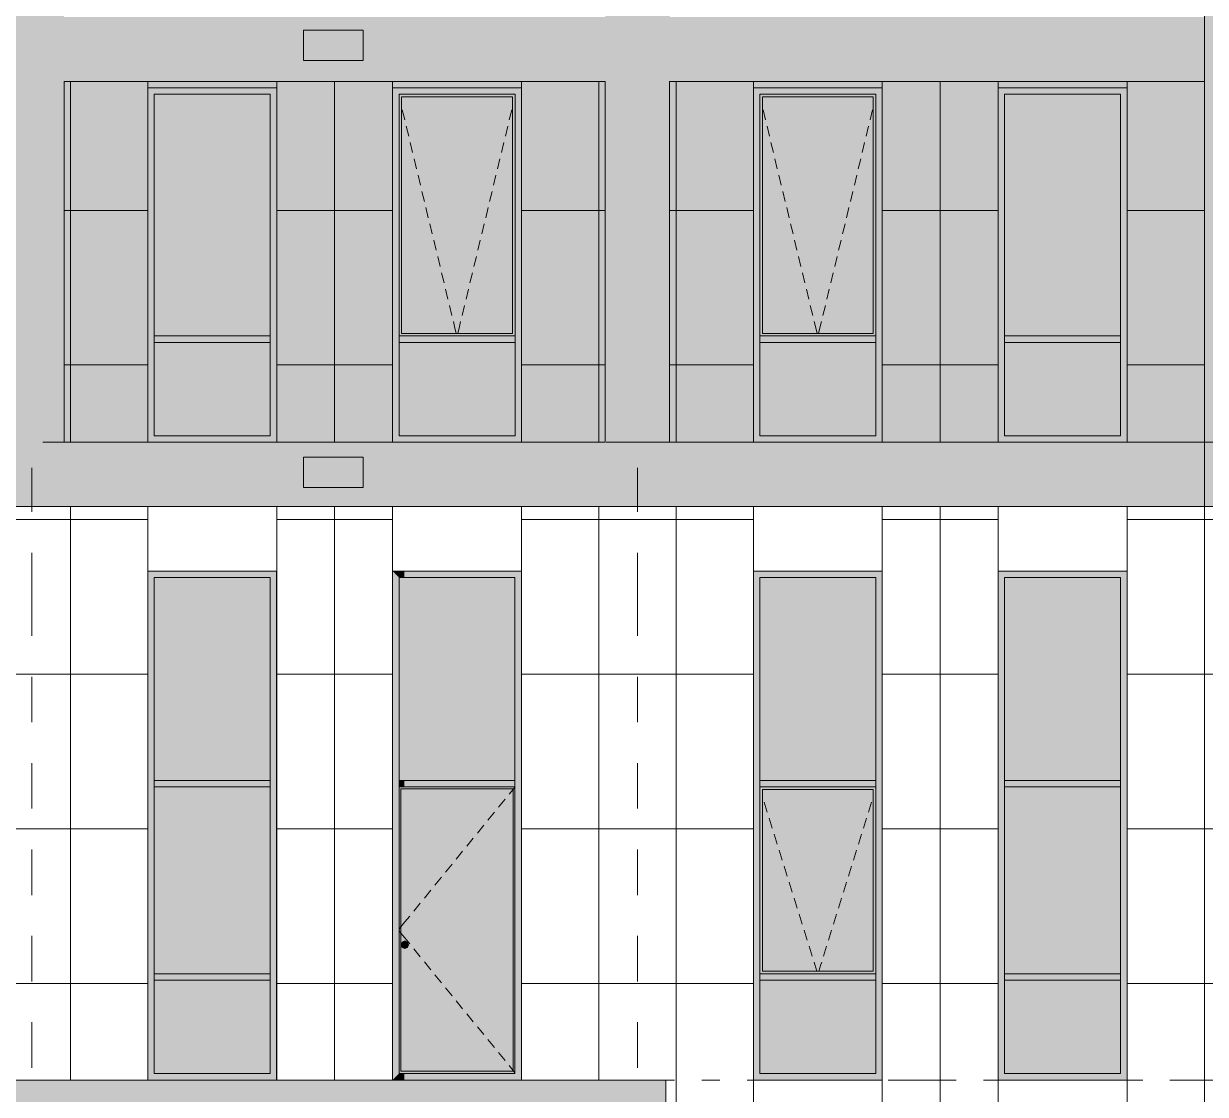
# Model space of a CAD drawing. Header units: millimetres. Extents: x 1499747 to 4230374, y -28481 to 441852.
# Drawn here: x 4059278 to 4068450, y 368967 to 377277 of the extents above; entities that cross this region are included whole.
import ezdxf

# ---------------------------------------------------------------- set-up
doc = ezdxf.new("R2010")
doc.units = ezdxf.units.MM
doc.header["$MEASUREMENT"] = 0
doc.layers.add('Чертеж и Рисунок', color=7, linetype='Continuous')

msp = doc.modelspace()

# ---------------------------------------------------------------- hatches: boundary and pattern name
at = {"layer": 'Чертеж и Рисунок', "linetype": 'Continuous', "lineweight": 0, "true_color": 0xffffff}
for points in [[(4068441.89505, 399933.01142), (4068441.89505, 373528.37108), (4068941.89582, 373528.37108), (4068941.89582, 399933.01142)], [(4059091.98077, 373528.37108), (4059591.98153, 373528.37108), (4059591.98153, 393328.40133), (4059091.98077, 393328.40133)], [(4063791.98795, 373528.37108), (4064291.98871, 373528.37108), (4064291.98871, 393328.40133), (4063791.98795, 393328.40133)], [(4059591.98153, 377328.37688), (4059591.98153, 376828.37612), (4063791.98795, 376828.37612), (4063791.98795, 377328.37688)], [(4064291.98871, 377328.37688), (4064291.98871, 376828.37612), (4068441.89505, 376828.37612), (4068441.89505, 377328.37688)], [(4061450.38437, 376989.77637), (4061912.18508, 376989.77637), (4061912.18508, 377225.47673), (4061450.38437, 377225.47673)], [(4059591.98153, 376828.37612), (4059591.98153, 374028.37184), (4060242.28253, 374028.37184), (4060242.28253, 376778.37604), (4061242.28405, 376778.37604), (4061242.28405, 374028.37184), (4062141.78543, 374028.37184), (4062141.78543, 376778.37604), (4063141.78696, 376778.37604), (4063141.78696, 374028.37184), (4063791.98795, 374028.37184), (4063791.98795, 376828.37612)], [(4064291.98871, 374028.37184), (4064941.98971, 374028.37184), (4064941.98971, 376778.37604), (4065941.99124, 376778.37604), (4065941.99124, 374028.37184), (4066841.89261, 374028.37184), (4066841.89261, 376778.37604), (4067841.89414, 376778.37604), (4067841.89414, 374028.37184), (4068441.89505, 374028.37184), (4068441.89505, 376828.37612), (4064291.98871, 376828.37612)], [(4059591.98153, 374028.37184), (4059591.98153, 373528.37108), (4063791.98795, 373528.37108), (4063791.98795, 374028.37184)], [(4064291.98871, 373528.37108), (4068441.89505, 373528.37108), (4068441.89505, 374028.37184), (4064291.98871, 374028.37184)], [(4061450.38437, 373676.47131), (4061912.18508, 373676.47131), (4061912.18508, 373912.27167), (4061450.38437, 373912.27167)], [(4064261.98867, 369078.36428), (4035991.94548, 369078.36428), (4035991.94548, 368578.36352), (4064261.98867, 368578.36352)]]:
    msp.add_hatch(color=7, dxfattribs=at).paths.add_polyline_path(points)
at = {"layer": 'Чертеж и Рисунок', "linetype": 'Continuous', "lineweight": 0, "true_color": 0x2e2e2e}
for points in [[(4060242.28253, 376428.37551), (4060292.2826, 376428.37551), (4060292.2826, 376728.37597), (4060242.28253, 376778.37604)], [(4060742.28329, 376778.37604), (4060242.28253, 376778.37604), (4060292.2826, 376728.37597), (4060742.28329, 376728.37597)], [(4060742.28329, 376778.37604), (4060742.28329, 376728.37597), (4061192.28398, 376728.37597), (4061242.28405, 376778.37604)], [(4061242.28405, 376428.37551), (4061242.28405, 376778.37604), (4061192.28398, 376728.37597), (4061192.28398, 376428.37551)], [(4062141.78543, 376778.37604), (4062141.78543, 376428.37551), (4062191.78551, 376428.37551), (4062191.78551, 376728.37597)], [(4062641.78619, 376778.37604), (4062141.78543, 376778.37604), (4062191.78551, 376728.37597), (4062641.78619, 376728.37597)], [(4062641.78619, 376778.37604), (4062641.78619, 376728.37597), (4063091.78688, 376728.37597), (4063141.78696, 376778.37604)], [(4063141.78696, 376428.37551), (4063141.78696, 376778.37604), (4063091.78688, 376728.37597), (4063091.78688, 376428.37551)], [(4064941.98971, 376428.37551), (4064991.98978, 376428.37551), (4064991.98978, 376728.37597), (4064941.98971, 376778.37604)], [(4065441.99047, 376778.37604), (4064941.98971, 376778.37604), (4064991.98978, 376728.37597), (4065441.99047, 376728.37597)], [(4065441.99047, 376778.37604), (4065441.99047, 376728.37597), (4065891.99116, 376728.37597), (4065941.99124, 376778.37604)], [(4065941.99124, 376428.37551), (4065941.99124, 376778.37604), (4065891.99116, 376728.37597), (4065891.99116, 376428.37551)], [(4066841.89261, 376428.37551), (4066891.89269, 376428.37551), (4066891.89269, 376728.37597), (4066841.89261, 376778.37604)], [(4067341.89337, 376778.37604), (4066841.89261, 376778.37604), (4066891.89269, 376728.37597), (4067341.89337, 376728.37597)], [(4067341.89337, 376778.37604), (4067341.89337, 376728.37597), (4067791.89406, 376728.37597), (4067841.89414, 376778.37604)], [(4067841.89414, 376428.37551), (4067841.89414, 376778.37604), (4067791.89406, 376728.37597), (4067791.89406, 376428.37551)], [(4060242.28253, 375028.37337), (4060292.2826, 375028.37337), (4060292.2826, 376428.37551), (4060242.28253, 376428.37551)], [(4061242.28405, 375028.37337), (4061242.28405, 376428.37551), (4061192.28398, 376428.37551), (4061192.28398, 375028.37337)], [(4062141.78543, 376428.37551), (4062141.78543, 375028.37337), (4062191.78551, 375028.37337), (4062191.78551, 376428.37551)], [(4063141.78696, 375028.37337), (4063141.78696, 376428.37551), (4063091.78688, 376428.37551), (4063091.78688, 375028.37337)], [(4064941.98971, 375028.37337), (4064991.98978, 375028.37337), (4064991.98978, 376428.37551), (4064941.98971, 376428.37551)], [(4065941.99124, 375028.37337), (4065941.99124, 376428.37551), (4065891.99116, 376428.37551), (4065891.99116, 375028.37337)], [(4066841.89261, 375028.37337), (4066891.89269, 375028.37337), (4066891.89269, 376428.37551), (4066841.89261, 376428.37551)], [(4067841.89414, 375028.37337), (4067841.89414, 376428.37551), (4067791.89406, 376428.37551), (4067791.89406, 375028.37337)], [(4060242.28253, 374828.37307), (4060292.2826, 374828.37307), (4060292.2826, 375028.37337), (4060242.28253, 375028.37337)], [(4061242.28405, 374828.37307), (4061242.28405, 375028.37337), (4061192.28398, 375028.37337), (4061192.28398, 374828.37307)], [(4062141.78543, 375028.37337), (4062141.78543, 374828.37307), (4062191.78551, 374828.37307), (4062191.78551, 375028.37337)], [(4063141.78696, 374828.37307), (4063141.78696, 375028.37337), (4063091.78688, 375028.37337), (4063091.78688, 374828.37307)], [(4064941.98971, 374828.37307), (4064991.98978, 374828.37307), (4064991.98978, 375028.37337), (4064941.98971, 375028.37337)], [(4065941.99124, 374828.37307), (4065941.99124, 375028.37337), (4065891.99116, 375028.37337), (4065891.99116, 374828.37307)], [(4066841.89261, 374828.37307), (4066891.89269, 374828.37307), (4066891.89269, 375028.37337), (4066841.89261, 375028.37337)], [(4067841.89414, 374828.37307), (4067841.89414, 375028.37337), (4067791.89406, 375028.37337), (4067791.89406, 374828.37307)], [(4060292.2826, 374803.37303), (4060742.28329, 374803.37303), (4060742.28329, 374853.3731), (4060292.2826, 374853.3731)], [(4060742.28329, 374853.3731), (4060742.28329, 374803.37303), (4061192.28398, 374803.37303), (4061192.28398, 374853.3731)], [(4062191.78551, 374803.37303), (4062641.78619, 374803.37303), (4062641.78619, 374853.3731), (4062191.78551, 374853.3731)], [(4062641.78619, 374853.3731), (4062641.78619, 374803.37303), (4063091.78688, 374803.37303), (4063091.78688, 374853.3731)], [(4064991.98978, 374803.37303), (4065441.99047, 374803.37303), (4065441.99047, 374853.3731), (4064991.98978, 374853.3731)], [(4065441.99047, 374853.3731), (4065441.99047, 374803.37303), (4065891.99116, 374803.37303), (4065891.99116, 374853.3731)], [(4066891.89269, 374803.37303), (4067341.89337, 374803.37303), (4067341.89337, 374853.3731), (4066891.89269, 374853.3731)], [(4067341.89337, 374853.3731), (4067341.89337, 374803.37303), (4067791.89406, 374803.37303), (4067791.89406, 374853.3731)], [(4060242.28253, 374828.37307), (4060242.28253, 374028.37184), (4060292.2826, 374078.37192), (4060292.2826, 374828.37307)], [(4061242.28405, 374828.37307), (4061192.28398, 374828.37307), (4061192.28398, 374078.37192), (4061242.28405, 374028.37184)], [(4062141.78543, 374028.37184), (4062191.78551, 374078.37192), (4062191.78551, 374828.37307), (4062141.78543, 374828.37307)], [(4063141.78696, 374828.37307), (4063091.78688, 374828.37307), (4063091.78688, 374078.37192), (4063141.78696, 374028.37184)], [(4064941.98971, 374828.37307), (4064941.98971, 374028.37184), (4064991.98978, 374078.37192), (4064991.98978, 374828.37307)], [(4065941.99124, 374828.37307), (4065891.99116, 374828.37307), (4065891.99116, 374078.37192), (4065941.99124, 374028.37184)], [(4066841.89261, 374828.37307), (4066841.89261, 374028.37184), (4066891.89269, 374078.37192), (4066891.89269, 374828.37307)], [(4067841.89414, 374828.37307), (4067791.89406, 374828.37307), (4067791.89406, 374078.37192), (4067841.89414, 374028.37184)], [(4060742.28329, 374028.37184), (4060742.28329, 374078.37192), (4060292.2826, 374078.37192), (4060242.28253, 374028.37184)], [(4060742.28329, 374028.37184), (4061242.28405, 374028.37184), (4061192.28398, 374078.37192), (4060742.28329, 374078.37192)], [(4062141.78543, 374028.37184), (4062641.78619, 374028.37184), (4062641.78619, 374078.37192), (4062191.78551, 374078.37192)], [(4062641.78619, 374028.37184), (4063141.78696, 374028.37184), (4063091.78688, 374078.37192), (4062641.78619, 374078.37192)], [(4064941.98971, 374028.37184), (4065441.99047, 374028.37184), (4065441.99047, 374078.37192), (4064991.98978, 374078.37192)], [(4065441.99047, 374028.37184), (4065941.99124, 374028.37184), (4065891.99116, 374078.37192), (4065441.99047, 374078.37192)], [(4067341.89337, 374028.37184), (4067341.89337, 374078.37192), (4066891.89269, 374078.37192), (4066841.89261, 374028.37184)], [(4067341.89337, 374028.37184), (4067841.89414, 374028.37184), (4067791.89406, 374078.37192), (4067341.89337, 374078.37192)], [(4060241.68253, 373028.37032), (4060241.58253, 373028.37032), (4060241.58253, 371378.36779), (4060291.5826, 371378.36779), (4060291.5826, 372978.37024)], [(4061241.58405, 373028.37032), (4060241.68253, 373028.37032), (4060291.5826, 372978.37024), (4061191.58398, 372978.37024)], [(4061191.58398, 372978.37024), (4061191.58398, 371378.36779), (4061241.58405, 371378.36779), (4061241.58405, 373028.37032)], [(4062232.58557, 373028.37032), (4062141.58543, 373028.37032), (4062191.58551, 372978.37024), (4062232.58557, 372978.37024)], [(4062141.58543, 373028.37032), (4062141.58543, 371378.36779), (4062191.58551, 371378.36779), (4062191.58551, 372978.37024)], [(4062232.58557, 373028.37032), (4062232.58557, 372978.37024), (4063091.58688, 372978.37024), (4063141.58696, 373028.37032)], [(4063141.58696, 371378.36779), (4063141.58696, 373028.37032), (4063091.58688, 372978.37024), (4063091.58688, 371378.36779)], [(4065942.29124, 373028.37032), (4064942.28971, 373028.37032), (4064992.28978, 372978.37024), (4065892.29116, 372978.37024)], [(4064942.28971, 371378.36779), (4064992.28978, 371378.36779), (4064992.28978, 372978.37024), (4064942.28971, 373028.37032)], [(4065942.29124, 371378.36779), (4065942.29124, 373028.37032), (4065892.29116, 372978.37024), (4065892.29116, 371378.36779)], [(4067841.99414, 373028.37032), (4066841.99261, 373028.37032), (4066891.99269, 372978.37024), (4067791.99406, 372978.37024)], [(4066841.99261, 373028.37032), (4066841.99261, 371378.36779), (4066891.99269, 371378.36779), (4066891.99269, 372978.37024)], [(4067841.99414, 373028.37032), (4067791.99406, 372978.37024), (4067791.99406, 371378.36779), (4067841.99414, 371378.36779)], [(4060241.58253, 369878.3655), (4060291.5826, 369878.3655), (4060291.5826, 371378.36779), (4060241.58253, 371378.36779)], [(4060291.5826, 371403.36783), (4060291.5826, 371353.36776), (4061191.58398, 371353.36776), (4061191.58398, 371403.36783)], [(4061241.58405, 369878.3655), (4061241.58405, 371378.36779), (4061191.58398, 371378.36779), (4061191.58398, 369878.3655)], [(4062141.58543, 369078.36428), (4062191.58551, 369128.36436), (4062191.58551, 371378.36779), (4062141.58543, 371378.36779)], [(4062232.58557, 371403.36783), (4062191.58551, 371403.36783), (4062191.58551, 371353.36776), (4062232.58557, 371353.36776)], [(4063091.58688, 371403.36783), (4062232.58557, 371403.36783), (4062232.58557, 371353.36776), (4063091.58688, 371353.36776)], [(4063141.58696, 371378.36779), (4063091.58688, 371378.36779), (4063091.58688, 369128.36436), (4063141.58696, 369078.36428)], [(4064942.28971, 369878.3655), (4064992.28978, 369878.3655), (4064992.28978, 371378.36779), (4064942.28971, 371378.36779)], [(4064992.28978, 371403.36783), (4064992.28978, 371353.36776), (4065892.29116, 371353.36776), (4065892.29116, 371403.36783)], [(4065942.29124, 369878.3655), (4065942.29124, 371378.36779), (4065892.29116, 371378.36779), (4065892.29116, 369878.3655)], [(4066841.99261, 369878.3655), (4066891.99269, 369878.3655), (4066891.99269, 371378.36779), (4066841.99261, 371378.36779)], [(4066891.99269, 371403.36783), (4066891.99269, 371353.36776), (4067791.99406, 371353.36776), (4067791.99406, 371403.36783)], [(4067841.99414, 369878.3655), (4067841.99414, 371378.36779), (4067791.99406, 371378.36779), (4067791.99406, 369878.3655)], [(4060291.5826, 369878.3655), (4060291.5826, 369853.36546), (4061191.58398, 369853.36546), (4061191.58398, 369903.36554), (4060291.5826, 369903.36554)], [(4064992.28978, 369903.36554), (4064992.28978, 369853.36546), (4065892.29116, 369853.36546), (4065892.29116, 369903.36554)], [(4067791.99406, 369903.36554), (4066891.99269, 369903.36554), (4066891.99269, 369853.36546), (4067791.99406, 369853.36546)], [(4060241.58253, 369878.3655), (4060241.58253, 369078.36428), (4060291.5826, 369128.36436), (4060291.5826, 369878.3655)], [(4061241.58405, 369878.3655), (4061191.58398, 369878.3655), (4061191.58398, 369128.36436), (4061241.58405, 369078.36428)], [(4064942.28971, 369878.3655), (4064942.28971, 369078.36428), (4064992.28978, 369128.36436), (4064992.28978, 369878.3655)], [(4065942.29124, 369878.3655), (4065892.29116, 369878.3655), (4065892.29116, 369128.36436), (4065942.29124, 369078.36428)], [(4066841.99261, 369878.3655), (4066841.99261, 369078.36428), (4066891.99269, 369128.36436), (4066891.99269, 369878.3655)], [(4067841.99414, 369878.3655), (4067791.99406, 369878.3655), (4067791.99406, 369128.36436), (4067841.99414, 369078.36428)], [(4060241.58253, 369078.36428), (4061241.58405, 369078.36428), (4061191.58398, 369128.36436), (4060291.5826, 369128.36436)], [(4062141.58543, 369078.36428), (4062232.58557, 369078.36428), (4062232.58557, 369128.36436), (4062191.58551, 369128.36436)], [(4062232.58557, 369078.36428), (4063141.58696, 369078.36428), (4063091.58688, 369128.36436), (4062232.58557, 369128.36436)], [(4064992.28978, 369128.36436), (4064942.28971, 369078.36428), (4065942.29124, 369078.36428), (4065892.29116, 369128.36436)], [(4066841.99261, 369078.36428), (4067841.99414, 369078.36428), (4067791.99406, 369128.36436), (4066891.99269, 369128.36436)]]:
    msp.add_hatch(color=250, dxfattribs=at).paths.add_polyline_path(points)
at = {"layer": 'Чертеж и Рисунок', "linetype": 'Continuous', "lineweight": 0, "true_color": 0x84adf9}
for points in [[(4060292.2826, 374853.3731), (4061192.28398, 374853.3731), (4061192.28398, 375028.37337), (4061192.28398, 376428.37551), (4061192.28398, 376728.37597), (4060292.2826, 376728.37597)], [(4062211.78554, 374873.37313), (4063071.78685, 374873.37313), (4063071.78685, 376708.37594), (4062211.78554, 376708.37594)], [(4065011.98981, 374873.37313), (4065871.99113, 374873.37313), (4065871.99113, 376708.37594), (4065011.98981, 376708.37594)], [(4066891.89269, 374853.3731), (4067791.89406, 374853.3731), (4067791.89406, 375028.37337), (4067791.89406, 376728.37597), (4066891.89269, 376728.37597)], [(4060292.2826, 374803.37303), (4060292.2826, 374078.37192), (4061192.28398, 374078.37192), (4061192.28398, 374803.37303)], [(4062191.78551, 374803.37303), (4062191.78551, 374078.37192), (4063091.78688, 374078.37192), (4063091.78688, 374803.37303)], [(4064991.98978, 374078.37192), (4065891.99116, 374078.37192), (4065891.99116, 374803.37303), (4064991.98978, 374803.37303)], [(4066891.89269, 374803.37303), (4066891.89269, 374078.37192), (4067791.89406, 374078.37192), (4067791.89406, 374803.37303)], [(4061191.58398, 372978.37024), (4060291.5826, 372978.37024), (4060291.5826, 371403.36783), (4061191.58398, 371403.36783)], [(4062191.58551, 372978.37024), (4062191.58551, 371403.36783), (4063091.58688, 371403.36783), (4063091.58688, 372978.37024)], [(4064992.28978, 372978.37024), (4064992.28978, 371403.36783), (4065892.29116, 371403.36783), (4065892.29116, 372978.37024)], [(4066891.99269, 372978.37024), (4066891.99269, 371403.36783), (4067791.99406, 371403.36783), (4067791.99406, 372978.37024)], [(4060291.5826, 371353.36776), (4060291.5826, 369903.36553), (4061191.58397, 369903.36553), (4061191.58397, 371353.36776)], [(4065012.28981, 369923.36557), (4065872.29113, 369923.36557), (4065872.29113, 371333.36773), (4065012.28981, 371333.36773)], [(4067791.99406, 371353.36776), (4066891.99269, 371353.36776), (4066891.99269, 369903.36554), (4067791.99406, 369903.36554)], [(4060291.5826, 369853.36547), (4060291.5826, 369128.36436), (4061191.58398, 369128.36436), (4061191.58398, 369853.36547)], [(4064992.28978, 369853.36546), (4064992.28978, 369128.36436), (4065892.29116, 369128.36436), (4065892.29116, 369853.36546)], [(4066891.99269, 369128.36436), (4067791.99406, 369128.36436), (4067791.99406, 369853.36546), (4066891.99269, 369853.36546)]]:
    msp.add_hatch(color=161, dxfattribs=at).paths.add_polyline_path(points)
at = {"layer": 'Чертеж и Рисунок', "linetype": 'Continuous', "lineweight": 0, "true_color": 0xf7fdff}
for points in [[(4062191.78551, 374853.3731), (4062211.78554, 374873.37313), (4062211.78554, 376708.37594), (4062191.78551, 376728.37597)], [(4063091.78688, 376728.37597), (4062191.78551, 376728.37597), (4062211.78554, 376708.37594), (4063071.78685, 376708.37594)], [(4063091.78688, 374853.3731), (4063091.78688, 376728.37597), (4063071.78685, 376708.37594), (4063071.78685, 374873.37313)], [(4064991.98978, 376728.37597), (4064991.98978, 374853.3731), (4065011.98981, 374873.37313), (4065011.98981, 376708.37594)], [(4065891.99116, 376728.37597), (4064991.98978, 376728.37597), (4065011.98981, 376708.37594), (4065871.99113, 376708.37594)], [(4065891.99116, 374853.3731), (4065891.99116, 376728.37597), (4065871.99113, 376708.37594), (4065871.99113, 374873.37313)], [(4063091.78688, 374853.3731), (4063071.78685, 374873.37313), (4062211.78554, 374873.37313), (4062191.78551, 374853.3731)], [(4064991.98978, 374853.3731), (4065891.99116, 374853.3731), (4065871.99113, 374873.37313), (4065011.98981, 374873.37313)], [(4062191.58551, 371353.36776), (4062191.58551, 369133.36436), (4062206.58553, 369148.36439), (4062206.58553, 371338.36773)], [(4062191.58551, 371353.36776), (4062206.58553, 371338.36773), (4063076.58686, 371338.36773), (4063091.58688, 371353.36776), (4062232.58557, 371353.36776)], [(4063076.58686, 369148.36439), (4063091.58688, 369133.36436), (4063091.58688, 371353.36776), (4063076.58686, 371338.36773)], [(4064992.28978, 371353.36776), (4064992.28978, 369903.36554), (4065012.28981, 369923.36557), (4065012.28981, 371333.36773)], [(4065892.29116, 371353.36776), (4064992.28978, 371353.36776), (4065012.28981, 371333.36773), (4065872.29113, 371333.36773)], [(4065892.29116, 369903.36554), (4065892.29116, 371353.36776), (4065872.29113, 371333.36773), (4065872.29113, 369923.36557)], [(4064992.28978, 369903.36554), (4065892.29116, 369903.36554), (4065872.29113, 369923.36557), (4065012.28981, 369923.36557)], [(4062191.58551, 369128.36436), (4063091.58688, 369128.36436), (4063091.58688, 369133.36436), (4063076.58686, 369148.36439), (4062206.58553, 369148.36439), (4062191.58551, 369133.36436)]]:
    msp.add_hatch(color=7, dxfattribs=at).paths.add_polyline_path(points)
at = {"layer": 'Чертеж и Рисунок', "linetype": 'Continuous', "lineweight": 0, "true_color": 0x84adf9}
h = msp.add_hatch(color=161, dxfattribs=at)
h.paths.add_polyline_path([(4062206.58553, 371338.36773), (4062206.58553, 369148.36439), (4063076.58685, 369148.36439), (4063076.58685, 371338.36773)])
h.paths.add_polyline_path([(4062206.88553, 370128.36589), (4062215.58556, 370149.46591), (4062236.58559, 370158.16593), (4062257.68561, 370149.46591), (4062266.38563, 370128.36589), (4062257.68561, 370107.36586), (4062236.58559, 370098.66583), (4062215.58556, 370107.36586)], flags=0)
at = {"layer": 'Чертеж и Рисунок', "linetype": 'Continuous', "lineweight": 0, "true_color": 0x6e2a0f}
for points in [[(4062215.38554, 370128.36588), (4062221.58555, 370143.46591), (4062215.58554, 370149.46592), (4062206.88553, 370128.36588)], [(4062221.58555, 370113.36586), (4062215.38554, 370128.36588), (4062206.88553, 370128.36588), (4062215.58554, 370107.36585)], [(4062220.38555, 370128.36588), (4062225.08556, 370139.8659), (4062221.58555, 370143.46591), (4062215.38554, 370128.36588)], [(4062225.08556, 370116.86587), (4062220.38555, 370128.36588), (4062215.38554, 370128.36588), (4062221.58555, 370113.36586)], [(4062221.58555, 370143.46591), (4062236.58557, 370149.66592), (4062236.58557, 370158.16593), (4062215.58554, 370149.46592)], [(4062236.58557, 370107.16585), (4062221.58555, 370113.36586), (4062215.58554, 370107.36585), (4062236.58557, 370098.66584)], [(4062225.28556, 370128.36588), (4062228.58556, 370136.3659), (4062225.08556, 370139.8659), (4062220.38555, 370128.36588)], [(4062228.58556, 370120.36587), (4062225.28556, 370128.36588), (4062220.38555, 370128.36588), (4062225.08556, 370116.86587)], [(4062225.08556, 370139.8659), (4062236.58557, 370144.66591), (4062236.58557, 370149.66592), (4062221.58555, 370143.46591)], [(4062236.58557, 370112.16586), (4062225.08556, 370116.86587), (4062221.58555, 370113.36586), (4062236.58557, 370107.16585)], [(4062228.58556, 370136.3659), (4062236.58557, 370139.7659), (4062236.58557, 370144.66591), (4062225.08556, 370139.8659)], [(4062236.58557, 370117.06587), (4062228.58556, 370120.36587), (4062225.08556, 370116.86587), (4062236.58557, 370112.16586)], [(4062226.08556, 370128.36588), (4062229.18556, 370120.96587), (4062235.08557, 370118.56587), (4062235.08557, 370138.2659), (4062229.18556, 370135.8659)], [(4062238.08558, 370135.4659), (4062238.08558, 370138.3659), (4062235.08557, 370138.3659), (4062235.08557, 370135.4659)], [(4062238.08558, 370128.36588), (4062238.08558, 370135.4659), (4062235.08557, 370135.4659), (4062235.08557, 370128.36588)], [(4062238.08558, 370121.36587), (4062238.08558, 370128.36588), (4062235.08557, 370128.36588), (4062235.08557, 370121.36587)], [(4062238.08558, 370118.36587), (4062238.08558, 370121.36587), (4062235.08557, 370121.36587), (4062235.08557, 370118.36587)], [(4062236.58557, 370138.8659), (4062235.38557, 370138.3659), (4062237.78558, 370138.3659)], [(4062237.78558, 370118.36587), (4062235.38557, 370118.36587), (4062236.58557, 370117.86587)], [(4062236.58557, 370149.66592), (4062251.5856, 370143.46591), (4062257.68561, 370149.46592), (4062236.58557, 370158.16593)], [(4062236.58557, 370144.66591), (4062248.08559, 370139.8659), (4062251.5856, 370143.46591), (4062236.58557, 370149.66592)], [(4062236.58557, 370139.7659), (4062244.58559, 370136.3659), (4062248.08559, 370139.8659), (4062236.58557, 370144.66591)], [(4062244.58559, 370120.36587), (4062236.58557, 370117.06587), (4062236.58557, 370112.16586), (4062248.08559, 370116.86587)], [(4062248.08559, 370116.86587), (4062236.58557, 370112.16586), (4062236.58557, 370107.16585), (4062251.5856, 370113.36586)], [(4062251.5856, 370113.36586), (4062236.58557, 370107.16585), (4062236.58557, 370098.66584), (4062257.68561, 370107.36585)], [(4062238.08558, 370138.2659), (4062238.08558, 370118.56587), (4062244.08559, 370120.96587), (4062247.08559, 370128.36588), (4062244.08559, 370135.8659)], [(4062244.58559, 370136.3659), (4062247.88559, 370128.36588), (4062252.8856, 370128.36588), (4062248.08559, 370139.8659)], [(4062247.88559, 370128.36588), (4062244.58559, 370120.36587), (4062248.08559, 370116.86587), (4062252.8856, 370128.36588)], [(4062248.08559, 370139.8659), (4062252.8856, 370128.36588), (4062257.88561, 370128.36588), (4062251.5856, 370143.46591)], [(4062252.8856, 370128.36588), (4062248.08559, 370116.86587), (4062251.5856, 370113.36586), (4062257.88561, 370128.36588)], [(4062251.5856, 370143.46591), (4062257.88561, 370128.36588), (4062266.38562, 370128.36588), (4062257.68561, 370149.46592)], [(4062257.88561, 370128.36588), (4062251.5856, 370113.36586), (4062257.68561, 370107.36585), (4062266.38562, 370128.36588)]]:
    msp.add_hatch(color=26, dxfattribs=at).paths.add_polyline_path(points)
h = msp.add_hatch(color=26, dxfattribs=at)
h.paths.add_polyline_path([(4062225.28556, 370128.36588), (4062228.58556, 370120.36587), (4062236.58557, 370117.06587), (4062244.58559, 370120.36587), (4062247.88559, 370128.36588), (4062244.58559, 370136.3659), (4062236.58557, 370139.7659), (4062228.58556, 370136.3659)])
h.paths.add_polyline_path([(4062226.08556, 370128.36588), (4062229.18556, 370135.8659), (4062235.08557, 370138.2659), (4062235.08557, 370138.3659), (4062235.38557, 370138.3659), (4062236.58557, 370138.8659), (4062237.78558, 370138.3659), (4062238.08558, 370138.3659), (4062238.08558, 370138.2659), (4062244.08559, 370135.8659), (4062247.08559, 370128.36588), (4062244.08559, 370120.96587), (4062238.08558, 370118.56587), (4062238.08558, 370118.36587), (4062237.78558, 370118.36587), (4062236.58557, 370117.86587), (4062235.38557, 370118.36587), (4062235.08557, 370118.36587), (4062235.08557, 370118.56587), (4062229.18556, 370120.96587)], flags=0)

# ---------------------------------------------------------------- linework, layer by layer
at = {"layer": 'Чертеж и Рисунок', "color": 7, "linetype": 'Continuous', "lineweight": 5}
for points in [[(4068441.89505, 373528.37108), (4068441.89505, 393328.40133)], [(4061450.38437, 376989.77637), (4061450.38437, 377225.47673)], [(4061450.38437, 377225.47673), (4061912.18508, 377225.47673)], [(4061912.18508, 377225.47673), (4061912.18508, 376989.77637)], [(4061912.18508, 376989.77637), (4061450.38437, 376989.77637)], [(4059591.98153, 374028.37184), (4059591.98153, 376828.37612)], [(4059591.98153, 376828.37612), (4063791.98795, 376828.37612)], [(4060242.28253, 376778.37604), (4061242.28405, 376778.37604)], [(4062141.78543, 376778.37604), (4063141.78696, 376778.37604)], [(4063141.78696, 376778.37604), (4063141.78696, 374028.37184)], [(4063791.98795, 374028.37184), (4063791.98795, 376828.37612)], [(4064291.98871, 374028.37184), (4064291.98871, 376828.37612)], [(4064291.98871, 376828.37612), (4068441.89505, 376828.37612)], [(4064941.98971, 374028.37184), (4064941.98971, 376778.37604)], [(4064941.98971, 376778.37604), (4065941.99124, 376778.37604)], [(4066841.89261, 376778.37604), (4067841.89414, 376778.37604)], [(4067841.89414, 376778.37604), (4067841.89414, 374028.37184)], [(4060292.2826, 376428.37551), (4060292.2826, 376728.37597)], [(4060292.2826, 376728.37597), (4060742.28329, 376728.37597)], [(4060742.28329, 376728.37597), (4061192.28398, 376728.37597)], [(4061192.28398, 376428.37551), (4061192.28398, 376728.37597)], [(4062191.78551, 376428.37551), (4062191.78551, 376728.37597)], [(4062191.78551, 376728.37597), (4062641.78619, 376728.37597)], [(4062211.78554, 376708.37594), (4062211.78554, 374873.37313)], [(4063071.78685, 376708.37594), (4062211.78554, 376708.37594)], [(4062641.78619, 376728.37597), (4063091.78688, 376728.37597)], [(4063071.78685, 374873.37313), (4063071.78685, 376708.37594)], [(4063091.78688, 376428.37551), (4063091.78688, 376728.37597)], [(4064991.98978, 376428.37551), (4064991.98978, 376728.37597)], [(4064991.98978, 376728.37597), (4065441.99047, 376728.37597)], [(4065011.98981, 376708.37594), (4065011.98981, 374873.37313)], [(4065871.99113, 376708.37594), (4065011.98981, 376708.37594)], [(4065441.99047, 376728.37597), (4065891.99116, 376728.37597)], [(4065871.99113, 374873.37313), (4065871.99113, 376708.37594)], [(4065891.99116, 376428.37551), (4065891.99116, 376728.37597)], [(4066891.89269, 376428.37551), (4066891.89269, 376728.37597)], [(4066891.89269, 376728.37597), (4067341.89337, 376728.37597)], [(4067341.89337, 376728.37597), (4067791.89406, 376728.37597)], [(4067791.89406, 376428.37551), (4067791.89406, 376728.37597)], [(4060292.2826, 375028.37337), (4060292.2826, 376428.37551)], [(4061192.28398, 375028.37337), (4061192.28398, 376428.37551)], [(4062191.78551, 375028.37337), (4062191.78551, 376428.37551)], [(4063091.78688, 375028.37337), (4063091.78688, 376428.37551)], [(4064991.98978, 375028.37337), (4064991.98978, 376428.37551)], [(4065891.99116, 375028.37337), (4065891.99116, 376428.37551)], [(4066891.89269, 375028.37337), (4066891.89269, 376428.37551)], [(4067791.89406, 375028.37337), (4067791.89406, 376428.37551)], [(4060292.2826, 374853.3731), (4060292.2826, 375028.37337)], [(4061192.28398, 374853.3731), (4061192.28398, 375028.37337)], [(4062191.78551, 374853.3731), (4062191.78551, 375028.37337)], [(4063091.78688, 374853.3731), (4063091.78688, 375028.37337)], [(4064991.98978, 374853.3731), (4064991.98978, 375028.37337)], [(4065891.99116, 374853.3731), (4065891.99116, 375028.37337)], [(4066891.89269, 374853.3731), (4066891.89269, 375028.37337)], [(4067791.89406, 374853.3731), (4067791.89406, 375028.37337)], [(4060292.2826, 374828.37307), (4060292.2826, 374853.3731)], [(4060742.28329, 374853.3731), (4060292.2826, 374853.3731)], [(4061192.28398, 374853.3731), (4060742.28329, 374853.3731)], [(4061192.28398, 374828.37307), (4061192.28398, 374853.3731)], [(4062191.78551, 374828.37307), (4062191.78551, 374853.3731)], [(4062641.78619, 374853.3731), (4062191.78551, 374853.3731)], [(4062211.78554, 374873.37313), (4063071.78685, 374873.37313)], [(4063091.78688, 374853.3731), (4062641.78619, 374853.3731)], [(4063091.78688, 374828.37307), (4063091.78688, 374853.3731)], [(4064991.98978, 374828.37307), (4064991.98978, 374853.3731)], [(4065441.99047, 374853.3731), (4064991.98978, 374853.3731)], [(4065011.98981, 374873.37313), (4065871.99113, 374873.37313)], [(4065891.99116, 374853.3731), (4065441.99047, 374853.3731)], [(4065891.99116, 374828.37307), (4065891.99116, 374853.3731)], [(4066891.89269, 374828.37307), (4066891.89269, 374853.3731)], [(4067341.89337, 374853.3731), (4066891.89269, 374853.3731)], [(4067791.89406, 374853.3731), (4067341.89337, 374853.3731)], [(4067791.89406, 374828.37307), (4067791.89406, 374853.3731)], [(4060292.2826, 374803.37303), (4060292.2826, 374828.37307)], [(4060292.2826, 374078.37192), (4060292.2826, 374803.37303)], [(4060742.28329, 374803.37303), (4060292.2826, 374803.37303)], [(4061192.28398, 374803.37303), (4060742.28329, 374803.37303)], [(4061192.28398, 374803.37303), (4061192.28398, 374828.37307)], [(4061192.28398, 374078.37192), (4061192.28398, 374803.37303)], [(4062191.78551, 374803.37303), (4062191.78551, 374828.37307)], [(4062191.78551, 374078.37192), (4062191.78551, 374803.37303)], [(4062641.78619, 374803.37303), (4062191.78551, 374803.37303)], [(4063091.78688, 374803.37303), (4062641.78619, 374803.37303)], [(4063091.78688, 374803.37303), (4063091.78688, 374828.37307)], [(4063091.78688, 374078.37192), (4063091.78688, 374803.37303)], [(4064991.98978, 374803.37303), (4064991.98978, 374828.37307)], [(4064991.98978, 374078.37192), (4064991.98978, 374803.37303)], [(4065441.99047, 374803.37303), (4064991.98978, 374803.37303)], [(4065891.99116, 374803.37303), (4065441.99047, 374803.37303)], [(4065891.99116, 374803.37303), (4065891.99116, 374828.37307)], [(4065891.99116, 374078.37192), (4065891.99116, 374803.37303)], [(4066891.89269, 374803.37303), (4066891.89269, 374828.37307)], [(4066891.89269, 374078.37192), (4066891.89269, 374803.37303)], [(4067341.89337, 374803.37303), (4066891.89269, 374803.37303)], [(4067791.89406, 374803.37303), (4067341.89337, 374803.37303)], [(4067791.89406, 374803.37303), (4067791.89406, 374828.37307)], [(4067791.89406, 374078.37192), (4067791.89406, 374803.37303)], [(4059591.98153, 374028.37184), (4063791.98795, 374028.37184)], [(4060742.28329, 374078.37192), (4060292.2826, 374078.37192)], [(4061192.28398, 374078.37192), (4060742.28329, 374078.37192)], [(4062641.78619, 374078.37192), (4062191.78551, 374078.37192)], [(4063091.78688, 374078.37192), (4062641.78619, 374078.37192)], [(4064291.98871, 374028.37184), (4068441.89505, 374028.37184)], [(4065441.99047, 374078.37192), (4064991.98978, 374078.37192)], [(4065891.99116, 374078.37192), (4065441.99047, 374078.37192)], [(4067341.89337, 374078.37192), (4066891.89269, 374078.37192)], [(4067791.89406, 374078.37192), (4067341.89337, 374078.37192)], [(4061450.38437, 373676.47131), (4061450.38437, 373912.27167)], [(4061450.38437, 373912.27167), (4061912.18508, 373912.27167)], [(4061912.18508, 373912.27167), (4061912.18508, 373676.47131)], [(4061912.18508, 373676.47131), (4061450.38437, 373676.47131)], [(4059091.98077, 373528.37108), (4059591.98153, 373528.37108)], [(4059591.98153, 373528.37108), (4063791.98795, 373528.37108)], [(4063791.98795, 373528.37108), (4064291.98871, 373528.37108)], [(4064291.98871, 373528.37108), (4068441.89505, 373528.37108)], [(4068441.89505, 373528.37108), (4068941.89582, 373528.37108)], [(4060241.58253, 369078.36428), (4060241.58253, 373028.37032)], [(4060241.58253, 373028.37032), (4061241.58405, 373028.37032)], [(4061241.58405, 373028.37032), (4061241.58405, 369078.36428)], [(4062141.58543, 369078.36428), (4062141.58543, 373028.37032)], [(4062141.58543, 373028.37032), (4063141.58696, 373028.37032)], [(4063141.58696, 373028.37032), (4063141.58696, 369078.36428)], [(4064942.28971, 373028.37032), (4065942.29124, 373028.37032)], [(4064942.28971, 369078.36428), (4064942.28971, 373028.37032)], [(4065942.29124, 373028.37032), (4065942.29124, 369078.36428)], [(4066841.99261, 369078.36428), (4066841.99261, 373028.37032)], [(4066841.99261, 373028.37032), (4067841.99414, 373028.37032)], [(4067841.99414, 373028.37032), (4067841.99414, 369078.36428)], [(4061191.58398, 372978.37024), (4060291.5826, 372978.37024)], [(4060291.5826, 371403.36783), (4060291.5826, 372978.37024)], [(4061191.58398, 371403.36783), (4061191.58398, 372978.37024)], [(4062232.58557, 372978.37024), (4062191.58551, 372978.37024)], [(4062191.58551, 371403.36783), (4062191.58551, 372978.37024)], [(4063091.58688, 372978.37024), (4062232.58557, 372978.37024)], [(4063091.58688, 372978.37024), (4063091.58688, 371403.36783)], [(4065892.29116, 372978.37024), (4064992.28978, 372978.37024)], [(4064992.28978, 371403.36783), (4064992.28978, 372978.37024)], [(4065892.29116, 371403.36783), (4065892.29116, 372978.37024)], [(4067791.99406, 372978.37024), (4066891.99269, 372978.37024)], [(4066891.99269, 371403.36783), (4066891.99269, 372978.37024)], [(4067791.99406, 371403.36783), (4067791.99406, 372978.37024)], [(4060291.5826, 371378.36779), (4060291.5826, 371403.36783)], [(4061191.58398, 371403.36783), (4060291.5826, 371403.36783)], [(4060291.5826, 371353.36776), (4060291.5826, 371378.36779)], [(4061191.58398, 371378.36779), (4061191.58398, 371403.36783)], [(4061191.58398, 371353.36776), (4061191.58398, 371378.36779)], [(4062191.58551, 371378.36779), (4062191.58551, 371403.36783)], [(4062191.58551, 371403.36783), (4062232.58557, 371403.36783)], [(4062191.58551, 371353.36776), (4062191.58551, 371378.36779)], [(4062232.58557, 371403.36783), (4063091.58688, 371403.36783)], [(4063091.58688, 371403.36783), (4063091.58688, 371378.36779)], [(4063091.58688, 371378.36779), (4063091.58688, 371353.36776)], [(4064992.28978, 371378.36779), (4064992.28978, 371403.36783)], [(4065892.29116, 371403.36783), (4064992.28978, 371403.36783)], [(4064992.28978, 371353.36776), (4064992.28978, 371378.36779)], [(4065892.29116, 371378.36779), (4065892.29116, 371403.36783)], [(4065892.29116, 371353.36776), (4065892.29116, 371378.36779)], [(4066891.99269, 371378.36779), (4066891.99269, 371403.36783)], [(4067791.99406, 371403.36783), (4066891.99269, 371403.36783)], [(4066891.99269, 371353.36776), (4066891.99269, 371378.36779)], [(4067791.99406, 371378.36779), (4067791.99406, 371403.36783)], [(4067791.99406, 371353.36776), (4067791.99406, 371378.36779)], [(4061191.58398, 371353.36776), (4060291.5826, 371353.36776)], [(4060291.5826, 369903.36554), (4060291.5826, 371353.36776)], [(4061191.58398, 369878.3655), (4061191.58398, 371353.36776)], [(4062191.58551, 371353.36776), (4062232.58557, 371353.36776)], [(4062191.58551, 369128.36436), (4062191.58551, 371353.36776)], [(4063076.58686, 371338.36773), (4062206.58553, 371338.36773)], [(4062206.58553, 371338.36773), (4062206.58553, 369148.36439)], [(4062232.58557, 371353.36776), (4063091.58688, 371353.36776)], [(4063076.58686, 369148.36439), (4063076.58686, 371338.36773)], [(4063091.58688, 371353.36776), (4063091.58688, 369128.36436)], [(4065892.29116, 371353.36776), (4064992.28978, 371353.36776)], [(4064992.28978, 369878.3655), (4064992.28978, 371353.36776)], [(4065012.28981, 371333.36773), (4065012.28981, 369923.36557)], [(4065872.29113, 371333.36773), (4065012.28981, 371333.36773)], [(4065872.29113, 369923.36557), (4065872.29113, 371333.36773)], [(4065892.29116, 369903.36554), (4065892.29116, 371353.36776)], [(4067791.99406, 371353.36776), (4066891.99269, 371353.36776)], [(4066891.99269, 369878.3655), (4066891.99269, 371353.36776)], [(4067791.99406, 369903.36554), (4067791.99406, 371353.36776)], [(4062215.58554, 370149.46592), (4062206.88553, 370128.36588)], [(4062206.88553, 370128.36588), (4062215.58554, 370107.36585)], [(4062236.58557, 370158.16593), (4062215.58554, 370149.46592)], [(4062215.58554, 370107.36585), (4062236.58557, 370098.66584)], [(4062228.58556, 370136.3659), (4062225.28556, 370128.36588)], [(4062225.28556, 370128.36588), (4062228.58556, 370120.36587)], [(4062229.18556, 370135.8659), (4062226.08556, 370128.36588)], [(4062226.08556, 370128.36588), (4062229.18556, 370120.96587)], [(4062236.58557, 370139.7659), (4062228.58556, 370136.3659)], [(4062228.58556, 370120.36587), (4062236.58557, 370117.06587)], [(4062235.08557, 370138.2659), (4062229.18556, 370135.8659)], [(4062229.18556, 370120.96587), (4062235.08557, 370118.56587)], [(4062235.08557, 370135.4659), (4062235.08557, 370138.3659)], [(4062235.38557, 370138.3659), (4062235.08557, 370138.3659)], [(4062235.08557, 370128.36588), (4062235.08557, 370135.4659)], [(4062235.08557, 370121.36587), (4062235.08557, 370128.36588)], [(4062235.08557, 370118.36587), (4062235.08557, 370121.36587)], [(4062235.38557, 370118.36587), (4062235.08557, 370118.36587)], [(4062236.58557, 370138.8659), (4062235.38557, 370138.3659)], [(4062237.78558, 370138.3659), (4062235.38557, 370138.3659)], [(4062235.38557, 370118.36587), (4062236.58557, 370117.86587)], [(4062237.78558, 370118.36587), (4062235.38557, 370118.36587)], [(4062257.68561, 370149.46592), (4062236.58557, 370158.16593)], [(4062244.58559, 370136.3659), (4062236.58557, 370139.7659)], [(4062237.78558, 370138.3659), (4062236.58557, 370138.8659)], [(4062236.58557, 370117.06587), (4062244.58559, 370120.36587)], [(4062236.58557, 370117.86587), (4062237.78558, 370118.36587)], [(4062236.58557, 370098.66584), (4062257.68561, 370107.36585)], [(4062238.08558, 370138.3659), (4062237.78558, 370138.3659)], [(4062238.08558, 370118.36587), (4062237.78558, 370118.36587)], [(4062238.08558, 370135.4659), (4062238.08558, 370138.3659)], [(4062244.08559, 370135.8659), (4062238.08558, 370138.2659)], [(4062238.08558, 370128.36588), (4062238.08558, 370135.4659)], [(4062238.08558, 370121.36587), (4062238.08558, 370128.36588)], [(4062238.08558, 370118.36587), (4062238.08558, 370121.36587)], [(4062238.08558, 370118.56587), (4062244.08559, 370120.96587)], [(4062247.08559, 370128.36588), (4062244.08559, 370135.8659)], [(4062244.08559, 370120.96587), (4062247.08559, 370128.36588)], [(4062247.88559, 370128.36588), (4062244.58559, 370136.3659)], [(4062244.58559, 370120.36587), (4062247.88559, 370128.36588)], [(4062266.38562, 370128.36588), (4062257.68561, 370149.46592)], [(4062257.68561, 370107.36585), (4062266.38562, 370128.36588)], [(4060291.5826, 369878.3655), (4060291.5826, 369903.36554)], [(4060291.5826, 369903.36554), (4061191.58398, 369903.36554)], [(4064992.28978, 369903.36554), (4065892.29116, 369903.36554)], [(4065012.28981, 369923.36557), (4065872.29113, 369923.36557)], [(4065892.29116, 369878.3655), (4065892.29116, 369903.36554)], [(4066891.99269, 369903.36554), (4067791.99406, 369903.36554)], [(4067791.99406, 369878.3655), (4067791.99406, 369903.36554)], [(4060291.5826, 369853.36546), (4060291.5826, 369878.3655)], [(4060291.5826, 369853.36546), (4061191.58398, 369853.36546)], [(4060291.5826, 369128.36436), (4060291.5826, 369853.36546)], [(4061191.58398, 369128.36436), (4061191.58398, 369878.3655)], [(4064992.28978, 369128.36436), (4064992.28978, 369878.3655)], [(4064992.28978, 369853.36546), (4065892.29116, 369853.36546)], [(4065892.29116, 369853.36546), (4065892.29116, 369878.3655)], [(4065892.29116, 369128.36436), (4065892.29116, 369853.36546)], [(4066891.99269, 369128.36436), (4066891.99269, 369878.3655)], [(4066891.99269, 369853.36546), (4067791.99406, 369853.36546)], [(4067791.99406, 369853.36546), (4067791.99406, 369878.3655)], [(4067791.99406, 369128.36436), (4067791.99406, 369853.36546)], [(4061191.58398, 369128.36436), (4060291.5826, 369128.36436)], [(4062232.58557, 369128.36436), (4062191.58551, 369128.36436)], [(4062206.58553, 369148.36439), (4063076.58686, 369148.36439)], [(4063091.58688, 369128.36436), (4062232.58557, 369128.36436)], [(4065942.29124, 369078.36428), (4064942.28971, 369078.36428)], [(4065892.29116, 369128.36436), (4064992.28978, 369128.36436)], [(4067841.99414, 369078.36428), (4066841.99261, 369078.36428)], [(4067791.99406, 369128.36436), (4066891.99269, 369128.36436)]]:
    msp.add_lwpolyline(points, dxfattribs=at)
at = {"layer": 'Чертеж и Рисунок', "color": 253, "linetype": 'Continuous', "lineweight": 5, "true_color": 0xaaaaaa}
for points in [[(4059642.28161, 376828.37612), (4059642.28161, 374028.37184)], [(4060242.28253, 376828.37612), (4060242.28253, 374028.37184)], [(4061242.28405, 376828.37612), (4061242.28405, 374028.37184)], [(4061692.08474, 376828.37612), (4061692.08474, 374028.37184)], [(4062141.78543, 376828.37612), (4062141.78543, 374028.37184)], [(4063141.98696, 376828.37612), (4063141.98696, 374028.37184)], [(4063741.78787, 376828.37612), (4063741.78787, 374028.37184)], [(4064341.78879, 376828.37612), (4064341.78879, 374028.37184)], [(4064941.98971, 376828.37612), (4064941.98971, 374028.37184)], [(4065941.99124, 376828.37612), (4065941.99124, 374028.37184)], [(4066391.99192, 376828.37612), (4066391.99192, 374028.37184)], [(4066841.89261, 376828.37612), (4066841.89261, 374028.37184)], [(4067841.99414, 376828.37612), (4067841.99414, 374028.37184)], [(4059591.98153, 375827.97459), (4060241.98253, 375827.97459)], [(4061241.58405, 375827.97459), (4061242.28405, 375827.97459)], [(4061242.28405, 375827.97459), (4062141.58543, 375827.97459)], [(4063141.98696, 375827.97459), (4063791.98795, 375827.97459)], [(4064291.98871, 375827.97459), (4064941.98971, 375827.97459)], [(4065941.99124, 375827.97459), (4066841.89261, 375827.97459)], [(4066841.89261, 375827.97459), (4066841.99261, 375827.97459)], [(4067841.99414, 375827.97459), (4068441.89505, 375827.97459)], [(4059591.98153, 374627.97276), (4060241.98253, 374627.97276)], [(4061241.58405, 374627.97276), (4061242.28405, 374627.97276)], [(4061242.28405, 374627.97276), (4062141.58543, 374627.97276)], [(4063141.98696, 374627.97276), (4063791.98795, 374627.97276)], [(4064291.98871, 374627.97276), (4064941.98971, 374627.97276)], [(4065941.99124, 374627.97276), (4066841.89261, 374627.97276)], [(4066841.89261, 374627.97276), (4066841.99261, 374627.97276)], [(4067841.99414, 374627.97276), (4068441.89505, 374627.97276)], [(4059642.28161, 373528.37108), (4059642.28161, 369078.36428)], [(4060242.28253, 373528.37108), (4060242.28253, 369078.36428)], [(4061242.28405, 373528.37108), (4061242.28405, 369078.36428)], [(4061692.08474, 373528.37108), (4061692.08474, 369078.36428)], [(4062141.78543, 373528.37108), (4062141.78543, 369078.36428)], [(4063141.98696, 373528.37108), (4063141.98696, 369078.36428)], [(4063741.78787, 373528.37108), (4063741.78787, 369078.36428)], [(4064341.78879, 373528.37108), (4064341.78879, 363828.35626)], [(4064941.98971, 373528.37108), (4064941.98971, 368078.36275)], [(4065941.99124, 373528.37108), (4065941.99124, 368078.36275)], [(4066391.99192, 373528.37108), (4066391.99192, 368078.36275)], [(4066841.89261, 373528.37108), (4066841.89261, 368078.36275)], [(4067841.99414, 373528.37108), (4067841.99414, 368078.36275)], [(4068441.89505, 373528.37108), (4068441.89505, 363828.35626)], [(4058442.17978, 373427.97093), (4060241.98253, 373427.97093)], [(4061241.58405, 373427.97093), (4062141.58543, 373427.97093)], [(4063141.98696, 373427.97093), (4064941.98971, 373427.97093)], [(4065941.99124, 373427.97093), (4066841.99261, 373427.97093)], [(4067841.99414, 373427.97093), (4069641.99689, 373427.97093)], [(4058442.17978, 372227.96909), (4060241.58253, 372227.96909)], [(4060241.58253, 372227.96909), (4060241.98253, 372227.96909)], [(4061241.58405, 372227.96909), (4062141.58543, 372227.96909)], [(4063141.98696, 372227.96909), (4064941.98971, 372227.96909)], [(4065941.99124, 372227.96909), (4065942.29124, 372227.96909)], [(4065942.29124, 372227.96909), (4066841.99261, 372227.96909)], [(4067841.99414, 372227.96909), (4069641.69689, 372227.96909)], [(4058442.17978, 371027.96726), (4060241.58253, 371027.96726)], [(4060241.58253, 371027.96726), (4060241.98253, 371027.96726)], [(4061241.58405, 371027.96726), (4062141.58543, 371027.96726)], [(4063141.98696, 371027.96726), (4064941.98971, 371027.96726)], [(4065941.99124, 371027.96726), (4065942.29124, 371027.96726)], [(4065942.29124, 371027.96726), (4066841.99261, 371027.96726)], [(4067841.99414, 371027.96726), (4069641.69689, 371027.96726)], [(4058442.17978, 369827.96543), (4060241.58253, 369827.96543)], [(4060241.58253, 369827.96543), (4060241.98253, 369827.96543)], [(4061241.58405, 369827.96543), (4062141.58543, 369827.96543)], [(4063141.98696, 369827.96543), (4064941.98971, 369827.96543)], [(4065941.99124, 369827.96543), (4065942.29124, 369827.96543)], [(4065942.29124, 369827.96543), (4066841.99261, 369827.96543)], [(4067841.99414, 369827.96543), (4069641.69689, 369827.96543)]]:
    msp.add_lwpolyline(points, dxfattribs=at)
at = {"layer": 'Чертеж и Рисунок', "color": 23, "linetype": 'Continuous', "lineweight": 5, "true_color": 0xbf8080}
for points in [[(4062217.28554, 376607.07578), (4062236.08557, 376529.27566)], [(4063066.28684, 376607.07578), (4063047.48681, 376529.27566)], [(4065017.48982, 376607.07578), (4065036.28985, 376529.27566)], [(4065866.49112, 376607.07578), (4065847.79109, 376529.27566)], [(4062247.78559, 376480.67559), (4062266.58562, 376402.87547)], [(4063035.7868, 376480.67559), (4063016.98677, 376402.87547)], [(4065047.98987, 376480.67559), (4065066.7899, 376402.87547)], [(4065835.99107, 376480.67559), (4065817.29104, 376402.87547)], [(4062278.28564, 376354.2754), (4062297.08567, 376276.57528)], [(4063005.28675, 376354.2754), (4062986.48672, 376276.57528)], [(4065078.48992, 376354.2754), (4065097.28994, 376276.57528)], [(4065805.49103, 376354.2754), (4065786.791, 376276.57528)], [(4062308.78568, 376227.9752), (4062327.58571, 376150.17508)], [(4062974.7867, 376227.9752), (4062955.98667, 376150.17508)], [(4065109.08996, 376227.9752), (4065127.78999, 376150.17508)], [(4065774.99098, 376227.9752), (4065756.29095, 376150.17508)], [(4062339.28573, 376101.57501), (4062358.08576, 376023.77489)], [(4062944.28666, 376101.57501), (4062925.48663, 376023.77489)], [(4065139.59001, 376101.57501), (4065158.29004, 376023.77489)], [(4065744.49093, 376101.57501), (4065725.7909, 376023.77489)], [(4062369.78578, 375975.17482), (4062388.58581, 375897.4747)], [(4062913.78661, 375975.17482), (4062894.98658, 375897.4747)], [(4065170.09006, 375975.17482), (4065188.79008, 375897.4747)], [(4065713.99089, 375975.17482), (4065695.19086, 375897.4747)], [(4062400.28582, 375848.77462), (4062419.08585, 375771.07451)], [(4062883.28656, 375848.77462), (4062864.48653, 375771.07451)], [(4065200.5901, 375848.77462), (4065219.29013, 375771.07451)], [(4065683.49084, 375848.77462), (4065664.69081, 375771.07451)], [(4062430.78587, 375722.47443), (4062449.5859, 375644.67431)], [(4062852.78652, 375722.47443), (4062833.98649, 375644.67431)], [(4065231.09015, 375722.47443), (4065249.79018, 375644.67431)], [(4065652.99079, 375722.47443), (4065634.19076, 375644.67431)], [(4062461.28592, 375596.07424), (4062480.08595, 375518.27412)], [(4062822.28647, 375596.07424), (4062803.48644, 375518.27412)], [(4065261.5902, 375596.07424), (4065280.29022, 375518.27412)], [(4065622.49075, 375596.07424), (4065603.69072, 375518.27412)], [(4062491.78596, 375469.67404), (4062510.58599, 375391.97393)], [(4062791.78642, 375469.67404), (4062772.98639, 375391.97393)], [(4065292.09024, 375469.67404), (4065310.79027, 375391.97393)], [(4065591.9907, 375469.67404), (4065573.19067, 375391.97393)], [(4062522.28601, 375343.37385), (4062541.08604, 375265.57373)], [(4062761.28638, 375343.37385), (4062742.48635, 375265.57373)], [(4065322.59029, 375343.37385), (4065341.29032, 375265.57373)], [(4065561.49065, 375343.37385), (4065542.69063, 375265.57373)], [(4062552.78606, 375216.97366), (4062571.58609, 375139.17354)], [(4062730.68633, 375216.97366), (4062711.9863, 375139.17354)], [(4065353.09034, 375216.97366), (4065371.79036, 375139.17354)], [(4065530.99061, 375216.97366), (4065512.19058, 375139.17354)], [(4062583.2861, 375090.57347), (4062602.08613, 375012.87335)], [(4062700.18628, 375090.57347), (4062681.48625, 375012.87335)], [(4065383.59038, 375090.57347), (4065402.39041, 375012.87335)], [(4065500.49056, 375090.57347), (4065481.69053, 375012.87335)], [(4062613.78615, 374964.27327), (4062622.98616, 374926.17321)], [(4062669.68624, 374964.27327), (4062660.58622, 374926.17321)], [(4065414.09043, 374964.27327), (4065423.29044, 374926.17321)], [(4065469.99051, 374964.27327), (4065460.7905, 374926.17321)], [(4062622.98616, 374926.17321), (4062635.78618, 374873.37313)], [(4062660.58622, 374926.17321), (4062647.7862, 374873.37313)], [(4065423.29044, 374926.17321), (4065435.99046, 374873.37313)], [(4065460.7905, 374926.17321), (4065448.09048, 374873.37313)], [(4063076.58686, 371333.86773), (4063045.98681, 371296.46767)], [(4063091.58688, 371352.26775), (4063076.58686, 371333.86773)], [(4063014.38676, 371257.66761), (4062963.88669, 371195.66752)], [(4065025.98984, 371234.26757), (4065049.78987, 371157.96746)], [(4065858.59111, 371234.26757), (4065834.79107, 371157.96746)], [(4062932.18664, 371156.96746), (4062881.68656, 371094.96736)], [(4065064.68989, 371110.16738), (4065088.48993, 371033.76727)], [(4065819.99105, 371110.16738), (4065796.19101, 371033.76727)], [(4062849.98651, 371056.2673), (4062799.48643, 370994.26721)], [(4062767.78639, 370955.56715), (4062717.28631, 370893.56705)], [(4065103.38995, 370986.06719), (4065127.18999, 370909.66708)], [(4065781.29099, 370986.06719), (4065757.49095, 370909.66708)], [(4062685.58626, 370854.86699), (4062635.08618, 370792.8669)], [(4065141.99001, 370861.96701), (4065165.79005, 370785.56689)], [(4065742.59093, 370861.96701), (4065718.79089, 370785.56689)], [(4062603.38613, 370754.16684), (4062552.88606, 370692.16675)], [(4065180.69007, 370737.86682), (4065204.49011, 370661.4667)], [(4065703.89087, 370737.86682), (4065680.09083, 370661.4667)], [(4062521.18601, 370653.36669), (4062470.68593, 370591.46659)], [(4062438.98588, 370552.66653), (4062388.48581, 370490.66644)], [(4065219.39013, 370613.76663), (4065243.19017, 370537.36651)], [(4065665.29081, 370613.76663), (4065641.49078, 370537.36651)], [(4062356.88576, 370451.96638), (4062306.28568, 370389.96628)], [(4065258.09019, 370489.66644), (4065281.89023, 370413.26632)], [(4065626.59075, 370489.66644), (4065602.79072, 370413.26632)], [(4065296.79025, 370365.46625), (4065320.59029, 370289.16613)], [(4065587.89069, 370365.46625), (4065564.09066, 370289.16613)], [(4062206.58553, 370267.8661), (4062191.58551, 370249.56607)], [(4062237.18557, 370305.36615), (4062206.58553, 370267.8661)], [(4062274.68563, 370351.26623), (4062237.18557, 370305.36615)], [(4062206.58553, 370218.86602), (4062191.58551, 370237.26605)], [(4062237.18557, 370181.46597), (4062206.58553, 370218.86602)], [(4062274.68563, 370135.5659), (4062237.18557, 370181.46597)], [(4065335.39031, 370241.36606), (4065359.19034, 370165.06594)], [(4065549.19063, 370241.36606), (4065525.3906, 370165.06594)], [(4062356.88576, 370034.86574), (4062306.28568, 370096.86584)], [(4065374.09037, 370117.26587), (4065397.8904, 370040.86575)], [(4065510.49058, 370117.26587), (4065486.69054, 370040.86575)], [(4062438.98588, 369934.16559), (4062388.48581, 369996.06568)], [(4065412.79043, 369993.16568), (4065418.49044, 369974.76565)], [(4065471.89052, 369993.16568), (4065466.09051, 369974.76565)], [(4062521.18601, 369833.36543), (4062470.68593, 369895.36553)], [(4065418.49044, 369974.76565), (4065434.49046, 369923.36557)], [(4065466.09051, 369974.76565), (4065450.09048, 369923.36557)], [(4062603.38613, 369732.66528), (4062552.88606, 369794.66537)], [(4062685.58626, 369631.96513), (4062635.08618, 369693.96522)], [(4062767.78639, 369531.26497), (4062717.28631, 369593.26507)], [(4062849.98651, 369430.56482), (4062799.48643, 369492.56491)], [(4062932.18664, 369329.86466), (4062881.68656, 369391.86476)], [(4063014.38676, 369229.16451), (4062963.88669, 369291.06461)], [(4063076.58686, 369152.86439), (4063045.98681, 369190.36445)], [(4063091.58688, 369134.56437), (4063076.58686, 369152.86439)]]:
    msp.add_lwpolyline(points, dxfattribs=at)
at = {"layer": 'Чертеж и Рисунок', "color": 1, "linetype": 'Continuous', "lineweight": 0}
for points in [[(4059426.08128, 374028.37184), (4059955.28209, 374028.37184)], [(4060166.88241, 374028.37184), (4060307.98263, 374028.37184)], [(4060519.68295, 374028.37184), (4061048.88376, 374028.37184)], [(4061260.48408, 374028.37184), (4061401.6843, 374028.37184)], [(4061613.28462, 374028.37184), (4062142.48543, 374028.37184)], [(4062354.18575, 374028.37184), (4062495.28597, 374028.37184)], [(4062706.88629, 374028.37184), (4063236.0871, 374028.37184)], [(4063447.78742, 374028.37184), (4063588.88764, 374028.37184)], [(4063800.48796, 374028.37184), (4064329.68877, 374028.37184)], [(4064541.3891, 374028.37184), (4064682.48931, 374028.37184)], [(4064894.18963, 374028.37184), (4065423.29044, 374028.37184)], [(4065634.99077, 374028.37184), (4065776.09098, 374028.37184)], [(4065987.79131, 374028.37184), (4066516.89211, 374028.37184)], [(4066728.59244, 374028.37184), (4066869.69265, 374028.37184)], [(4067081.39298, 374028.37184), (4067610.49378, 374028.37184)], [(4067822.19411, 374028.37184), (4067963.29432, 374028.37184)], [(4068174.99465, 374028.37184), (4068704.19546, 374028.37184)], [(4059426.08128, 369078.36428), (4059955.28209, 369078.36428)], [(4060166.88241, 369078.36428), (4060307.98263, 369078.36428)], [(4060519.68295, 369078.36428), (4061048.88376, 369078.36428)], [(4061260.48408, 369078.36428), (4061401.6843, 369078.36428)], [(4061613.28462, 369078.36428), (4062142.48543, 369078.36428)], [(4062354.18575, 369078.36428), (4062495.28597, 369078.36428)], [(4062706.88629, 369078.36428), (4063236.0871, 369078.36428)], [(4063447.78742, 369078.36428), (4063588.88764, 369078.36428)], [(4063800.48796, 369078.36428), (4064329.68877, 369078.36428)], [(4064541.3891, 369078.36428), (4064682.48931, 369078.36428)], [(4064894.18963, 369078.36428), (4065423.29044, 369078.36428)], [(4065634.99077, 369078.36428), (4065776.09098, 369078.36428)], [(4065987.79131, 369078.36428), (4066516.89211, 369078.36428)], [(4066728.59244, 369078.36428), (4066869.69265, 369078.36428)], [(4067081.39298, 369078.36428), (4067610.49378, 369078.36428)], [(4067822.19411, 369078.36428), (4067963.29432, 369078.36428)], [(4068174.99465, 369078.36428), (4068704.19546, 369078.36428)]]:
    msp.add_lwpolyline(points, dxfattribs=at)
at = {"layer": 'Чертеж и Рисунок', "color": 8, "linetype": 'Continuous', "lineweight": 15}
for points in [[(4059341.98115, 373487.17102), (4059341.98115, 373828.37154)], [(4064041.98833, 373487.17102), (4064041.98833, 373828.37154)], [(4059341.98115, 372828.37001), (4059341.98115, 373169.67053)], [(4064041.98833, 372828.37001), (4064041.98833, 373169.67053)], [(4059341.98115, 372828.37001), (4059341.98115, 372525.06955)], [(4064041.98833, 372828.37001), (4064041.98833, 372525.06955)], [(4059341.98115, 372207.56906), (4059341.98115, 371854.76852)], [(4064041.98833, 372207.56906), (4064041.98833, 371854.76852)], [(4059341.98115, 371537.26804), (4059341.98115, 371184.5675)], [(4064041.98833, 371537.26804), (4064041.98833, 371184.5675)], [(4059341.98115, 370867.06701), (4059341.98115, 370514.26647)], [(4064041.98833, 370867.06701), (4064041.98833, 370514.26647)], [(4059341.98115, 370196.76599), (4059341.98115, 369843.96545)], [(4064041.98833, 370196.76599), (4064041.98833, 369843.96545)], [(4059341.98115, 369526.46496), (4059341.98115, 369173.66443)], [(4064041.98833, 369526.46496), (4064041.98833, 369173.66443)]]:
    msp.add_lwpolyline(points, dxfattribs=at)
at = {"layer": 'Чертеж и Рисунок', "color": 255, "linetype": 'Continuous', "lineweight": 0}
for points in [[(4064261.98867, 369078.36428), (4035991.94548, 369078.36428)], [(4064261.98867, 368578.36352), (4064261.98867, 369078.36428)]]:
    msp.add_lwpolyline(points, dxfattribs=at)

doc.saveas('drawing.dxf')
